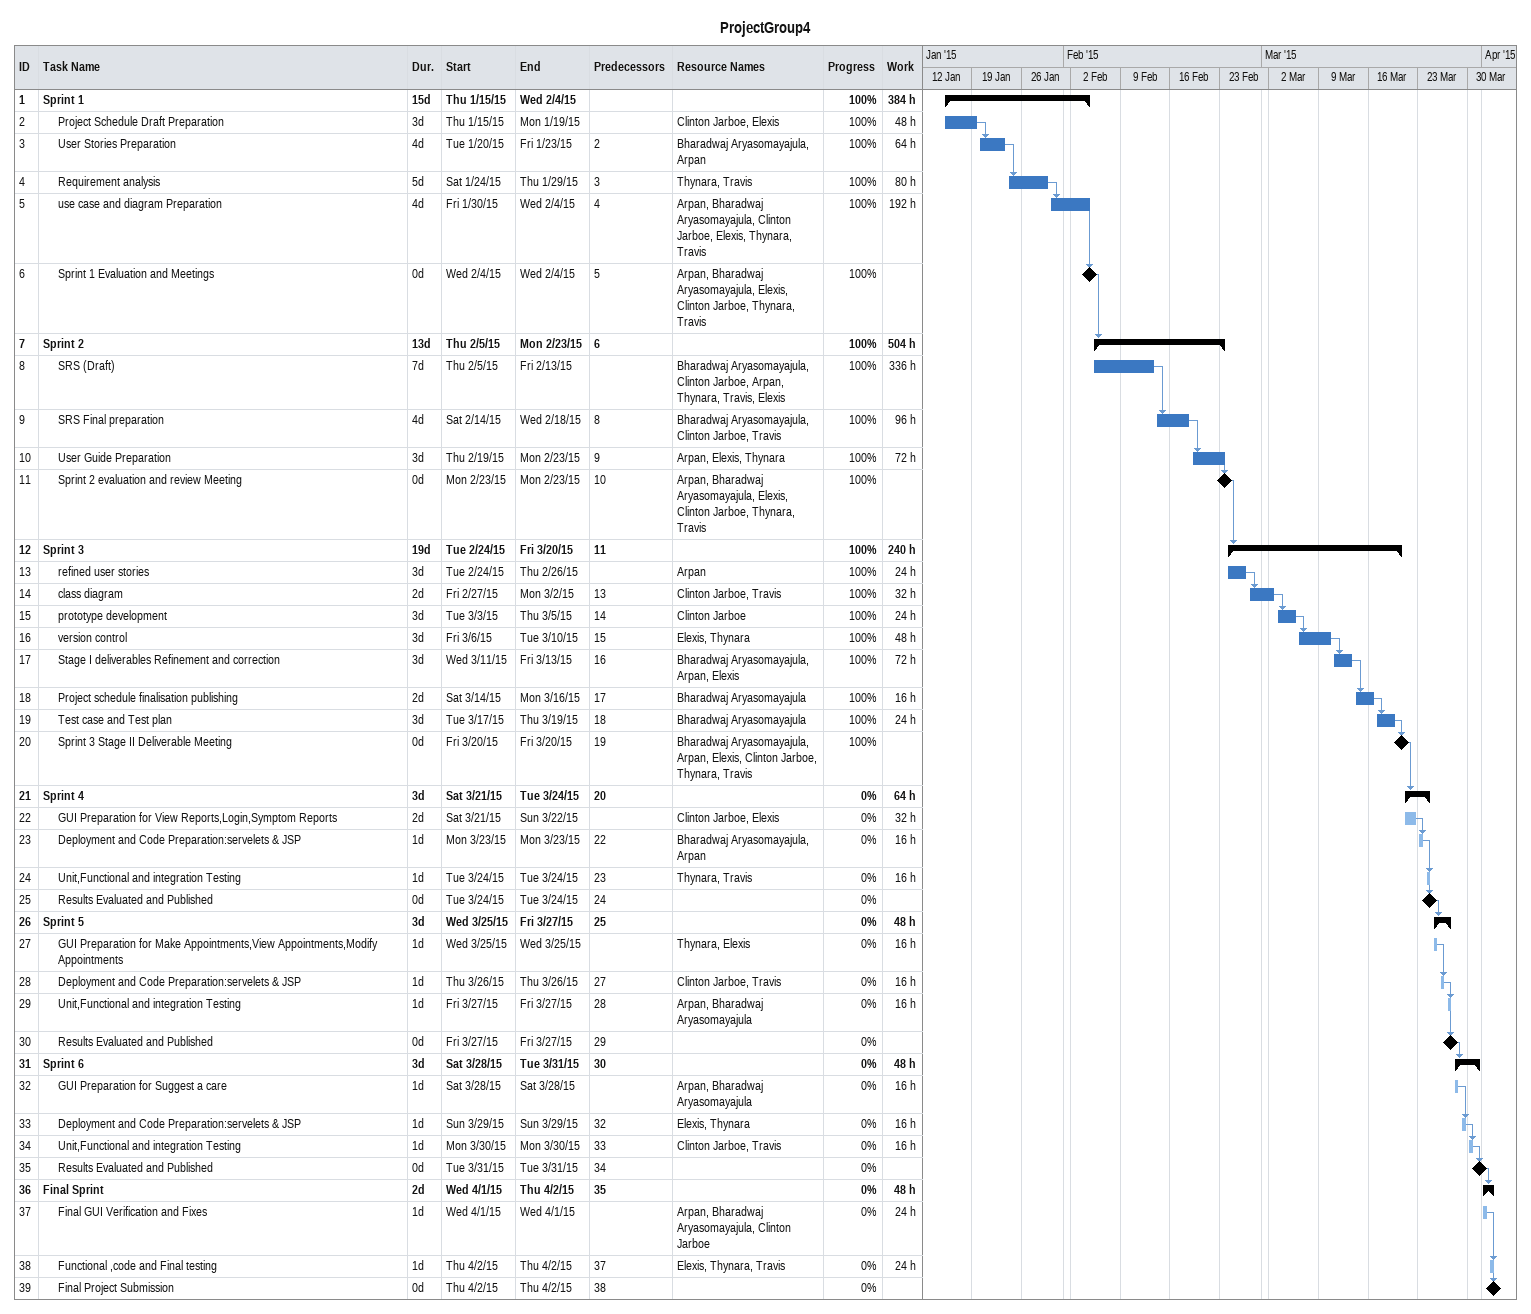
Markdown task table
ProjectGroup4

| ID | Level | Task | Duration | Start | Finish | Predecessors | Resources | % complete | Work (h) |
|---|---|---|---|---|---|---|---|---|---|
| 1 | 1 | **Sprint 1** | 15d | 2015-01-15 | 2015-02-04 |  |  | 100 | 384 |
| 2 | 2 | Project Schedule Draft Preparation | 3d | 2015-01-15 | 2015-01-19 |  | Clinton Jarboe, Elexis | 100 | 48 |
| 3 | 2 | User Stories Preparation | 4d | 2015-01-20 | 2015-01-23 | 2 | Bharadwaj Aryasomayajula, Arpan | 100 | 64 |
| 4 | 2 | Requirement analysis | 5d | 2015-01-24 | 2015-01-29 | 3 | Thynara, Travis | 100 | 80 |
| 5 | 2 | use case and diagram Preparation | 4d | 2015-01-30 | 2015-02-04 | 4 | Arpan, Bharadwaj Aryasomayajula, Clinton Jarboe, Elexis, Thynara, Travis | 100 | 192 |
| 6 | 2 | Sprint 1 Evaluation and Meetings | 0d | 2015-02-04 | 2015-02-04 | 5 | Arpan, Bharadwaj Aryasomayajula, Elexis, Clinton Jarboe, Thynara, Travis | 100 |  |
| 7 | 1 | **Sprint 2** | 13d | 2015-02-05 | 2015-02-23 | 6 |  | 100 | 504 |
| 8 | 2 | SRS (Draft) | 7d | 2015-02-05 | 2015-02-13 |  | Bharadwaj Aryasomayajula, Clinton Jarboe, Arpan, Thynara, Travis, Elexis | 100 | 336 |
| 9 | 2 | SRS Final preparation | 4d | 2015-02-14 | 2015-02-18 | 8 | Bharadwaj Aryasomayajula, Clinton Jarboe, Travis | 100 | 96 |
| 10 | 2 | User Guide Preparation | 3d | 2015-02-19 | 2015-02-23 | 9 | Arpan, Elexis, Thynara | 100 | 72 |
| 11 | 2 | Sprint 2 evaluation and review Meeting | 0d | 2015-02-23 | 2015-02-23 | 10 | Arpan, Bharadwaj Aryasomayajula, Elexis, Clinton Jarboe, Thynara, Travis | 100 |  |
| 12 | 1 | **Sprint 3** | 19d | 2015-02-24 | 2015-03-20 | 11 |  | 100 | 240 |
| 13 | 2 | refined user stories | 3d | 2015-02-24 | 2015-02-26 |  | Arpan | 100 | 24 |
| 14 | 2 | class diagram | 2d | 2015-02-27 | 2015-03-02 | 13 | Clinton Jarboe, Travis | 100 | 32 |
| 15 | 2 | prototype development | 3d | 2015-03-03 | 2015-03-05 | 14 | Clinton Jarboe | 100 | 24 |
| 16 | 2 | version control | 3d | 2015-03-06 | 2015-03-10 | 15 | Elexis, Thynara | 100 | 48 |
| 17 | 2 | Stage I deliverables Refinement and correction | 3d | 2015-03-11 | 2015-03-13 | 16 | Bharadwaj Aryasomayajula, Arpan, Elexis | 100 | 72 |
| 18 | 2 | Project schedule finalisation publishing | 2d | 2015-03-14 | 2015-03-16 | 17 | Bharadwaj Aryasomayajula | 100 | 16 |
| 19 | 2 | Test case and Test plan | 3d | 2015-03-17 | 2015-03-19 | 18 | Bharadwaj Aryasomayajula | 100 | 24 |
| 20 | 2 | Sprint 3 Stage II Deliverable Meeting | 0d | 2015-03-20 | 2015-03-20 | 19 | Bharadwaj Aryasomayajula, Arpan, Elexis, Clinton Jarboe, Thynara, Travis | 100 |  |
| 21 | 1 | **Sprint 4** | 3d | 2015-03-21 | 2015-03-24 | 20 |  | 0 | 64 |
| 22 | 2 | GUI Preparation for View Reports,Login,Symptom Reports | 2d | 2015-03-21 | 2015-03-22 |  | Clinton Jarboe, Elexis | 0 | 32 |
| 23 | 2 | Deployment and Code Preparation:servelets & JSP | 1d | 2015-03-23 | 2015-03-23 | 22 | Bharadwaj Aryasomayajula, Arpan | 0 | 16 |
| 24 | 2 | Unit,Functional and integration Testing | 1d | 2015-03-24 | 2015-03-24 | 23 | Thynara, Travis | 0 | 16 |
| 25 | 2 | Results Evaluated and Published | 0d | 2015-03-24 | 2015-03-24 | 24 |  | 0 |  |
| 26 | 1 | **Sprint 5** | 3d | 2015-03-25 | 2015-03-27 | 25 |  | 0 | 48 |
| 27 | 2 | GUI Preparation for Make Appointments,View Appointments,Modify Appointments | 1d | 2015-03-25 | 2015-03-25 |  | Thynara, Elexis | 0 | 16 |
| 28 | 2 | Deployment and Code Preparation:servelets & JSP | 1d | 2015-03-26 | 2015-03-26 | 27 | Clinton Jarboe, Travis | 0 | 16 |
| 29 | 2 | Unit,Functional and integration Testing | 1d | 2015-03-27 | 2015-03-27 | 28 | Arpan, Bharadwaj Aryasomayajula | 0 | 16 |
| 30 | 2 | Results Evaluated and Published | 0d | 2015-03-27 | 2015-03-27 | 29 |  | 0 |  |
| 31 | 1 | **Sprint 6** | 3d | 2015-03-28 | 2015-03-31 | 30 |  | 0 | 48 |
| 32 | 2 | GUI Preparation for Suggest a care | 1d | 2015-03-28 | 2015-03-28 |  | Arpan, Bharadwaj Aryasomayajula | 0 | 16 |
| 33 | 2 | Deployment and Code Preparation:servelets & JSP | 1d | 2015-03-29 | 2015-03-29 | 32 | Elexis, Thynara | 0 | 16 |
| 34 | 2 | Unit,Functional and integration Testing | 1d | 2015-03-30 | 2015-03-30 | 33 | Clinton Jarboe, Travis | 0 | 16 |
| 35 | 2 | Results Evaluated and Published | 0d | 2015-03-31 | 2015-03-31 | 34 |  | 0 |  |
| 36 | 1 | **Final Sprint** | 2d | 2015-04-01 | 2015-04-02 | 35 |  | 0 | 48 |
| 37 | 2 | Final GUI Verification and Fixes | 1d | 2015-04-01 | 2015-04-01 |  | Arpan, Bharadwaj Aryasomayajula, Clinton Jarboe | 0 | 24 |
| 38 | 2 | Functional ,code and Final testing | 1d | 2015-04-02 | 2015-04-02 | 37 | Elexis, Thynara, Travis | 0 | 24 |
| 39 | 2 | Final Project Submission | 0d | 2015-04-02 | 2015-04-02 | 38 |  | 0 |  |
